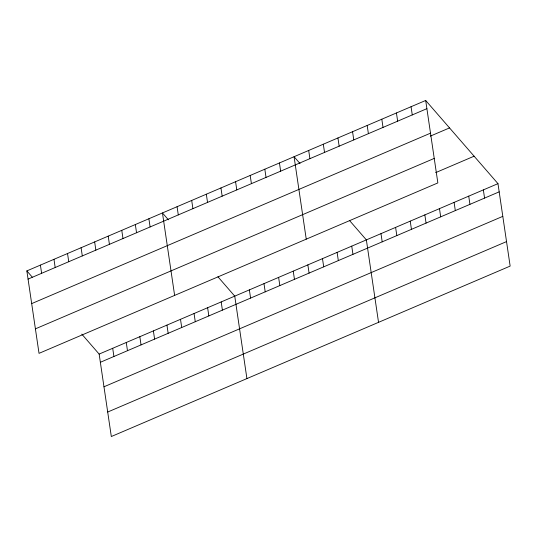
<?xml version="1.0" encoding="UTF-8"?>
<svg xmlns="http://www.w3.org/2000/svg" width="537" height="537" viewBox="0 0 537 537"><rect width="100%" height="100%" fill="white"/><g stroke="black" fill="none" stroke-linecap="round" stroke-linejoin="round"><path stroke-width="0.81" d="M425.68 100.466L437.856 182.916L39.026 353.353L26.85 270.903L425.68 100.466L497.974 183.647L510.15 266.097L111.32 436.534L99.144 354.084L81.792 334.121M28.058 279.106L426.895 108.669M31.676 303.606L430.513 133.169M430.298 136.136L449.536 127.913M35.408 328.852L434.238 158.415M435.635 172.645L474.117 156.193M99.144 354.084L497.974 183.647M100.352 362.287L499.188 191.85M103.97 386.788L502.807 216.351M107.702 412.033L506.532 241.596M300.029 163.57L294.068 156.71L306.244 239.16M349.553 220.553L366.362 239.891L378.538 322.341M168.417 219.814L162.456 212.954L174.626 295.404M217.935 276.797L234.743 296.135L246.919 378.585M26.85 270.903L32.274 277.146M483.354 189.897L484.562 198.099M468.727 196.146L469.935 204.349M454.101 202.395L455.316 210.598M439.481 208.645L440.689 216.847M411.06 106.715L412.268 114.918M424.854 214.894L426.069 223.097M396.434 112.965L397.649 121.167M410.234 221.143L411.443 229.346M381.814 119.214L383.022 127.417M395.608 227.393L396.816 235.595M367.187 125.463L368.395 133.666M380.981 233.642L382.196 241.845M352.561 131.713L353.776 139.915M337.941 137.962L339.149 146.165M351.735 246.141L352.95 254.343M323.314 144.211L324.529 152.414M337.115 252.39L338.323 260.593M308.694 150.461L309.903 158.663M322.489 258.639L323.697 266.842M307.862 264.889L309.077 273.091M279.441 162.959L280.656 171.162M293.242 271.138L294.451 279.341M264.822 169.209L266.03 177.411M278.616 277.387L279.831 285.59M250.195 175.458L251.41 183.661M263.996 283.637L265.204 291.839M235.575 181.707L236.783 189.91M249.369 289.886L250.578 298.089M220.949 187.957L222.157 196.159M206.322 194.206L207.537 202.409M221.184 301.928L222.399 310.131M191.702 200.455L192.911 208.658M207.624 307.728L208.839 315.931M194.065 313.521L195.273 321.723M177.076 206.705L178.291 214.907M180.506 319.314L181.714 327.516M166.947 325.113L168.155 333.309M148.89 218.747L150.105 226.95M153.387 330.906L154.596 339.109M135.331 224.547L136.546 232.749M139.821 336.699L141.036 344.902M121.771 230.339L122.98 238.542M126.262 342.499L127.477 350.695M108.212 236.132L109.42 244.335M112.703 348.291L113.911 356.494M94.653 241.932L95.861 250.128M81.094 247.725L82.302 255.927M67.528 253.518L68.743 261.72M53.969 259.317L55.183 267.513M40.409 265.11L41.624 273.313"/></g></svg>
